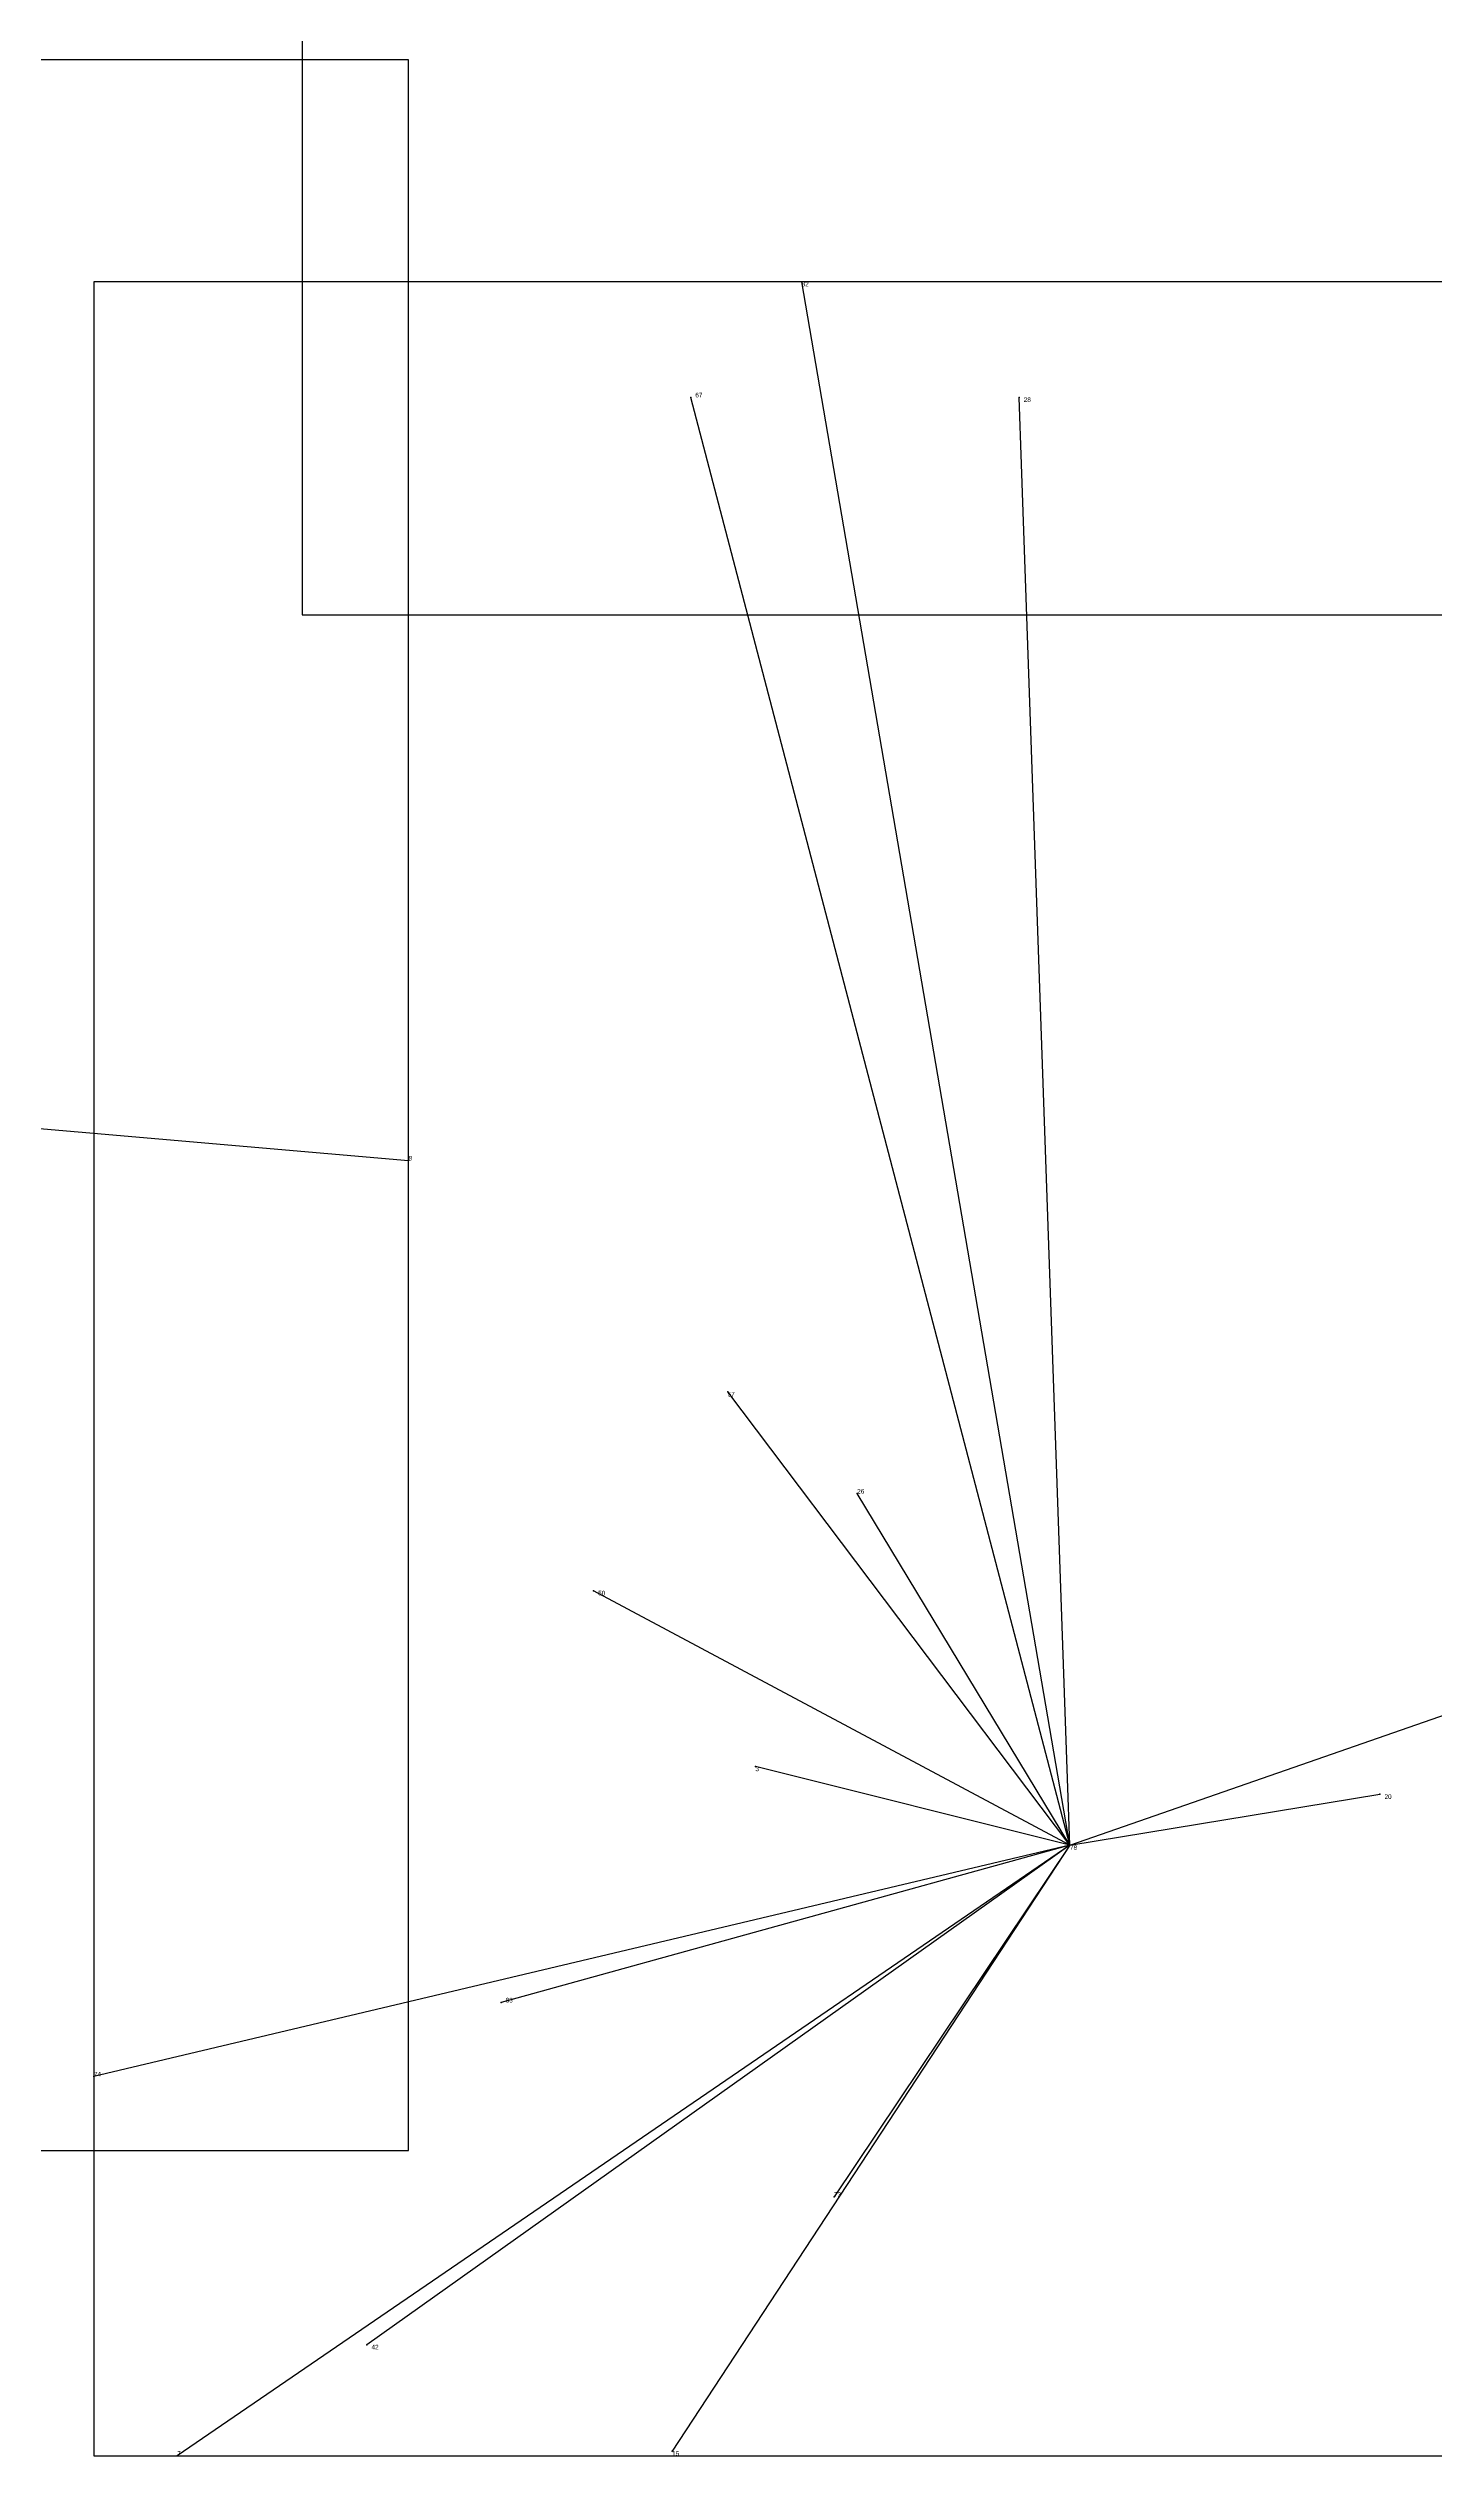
# Model space of a CAD drawing. Extents: x 0.01 to 1.001, y 0.007 to 0.988.
# Drawn here: x 0.387 to 0.687, y 0.086 to 0.606 of the extents above; entities that cross this region are included whole.
import ezdxf

# ---------------------------------------------------------------- set-up
doc = ezdxf.new("R2010")
doc.units = 0
for name, color, linetype in [('Clients', 3, 'CONTINUOUS'), ('Facilities', 3, 'CONTINUOUS'), ('Facilities_lines', 3, 'CONTINUOUS'), ('Min_max_boxes', 1, 'CONTINUOUS'), ('Normals', 1, 'CONTINUOUS'), ('Source_points', 5, 'CONTINUOUS'), ('Text', 3, 'CONTINUOUS')]:
    doc.layers.add(name, color=color, linetype=linetype)

msp = doc.modelspace()

# ---------------------------------------------------------------- linework, layer by layer
at = {"layer": 'Clients', "color": 5}
for p in [(0.55, 0.556), (0.526, 0.531), (0.597, 0.531), (0.465, 0.366), (0.534, 0.316), (0.562, 0.294), (0.505, 0.273), (0.54, 0.235), (0.675, 0.229), (0.485, 0.184), (0.397, 0.168), (0.557, 0.142), (0.456, 0.11), (0.415, 0.086), (0.522, 0.087)]:
    msp.add_point(p, dxfattribs=at)
at = {"layer": 'Facilities', "color": 3}
msp.add_point((0.608, 0.218), dxfattribs=at)
at = {"layer": 'Facilities_lines', "color": 3}
for p, q in [((0.608, 0.218), (0.55, 0.556)), ((0.608, 0.218), (0.526, 0.531)), ((0.608, 0.218), (0.597, 0.531)), ((0.11, 0.397), (0.465, 0.366)), ((0.608, 0.218), (0.534, 0.316)), ((0.608, 0.218), (0.562, 0.294)), ((0.608, 0.218), (0.505, 0.273)), ((0.608, 0.218), (0.723, 0.258)), ((0.608, 0.218), (0.54, 0.235)), ((0.608, 0.218), (0.675, 0.229)), ((0.608, 0.218), (0.397, 0.168)), ((0.608, 0.218), (0.415, 0.086)), ((0.608, 0.218), (0.456, 0.11)), ((0.608, 0.218), (0.485, 0.184)), ((0.608, 0.218), (0.522, 0.087)), ((0.608, 0.218), (0.557, 0.142))]:
    msp.add_line(p, q, dxfattribs=at)
at = {"layer": 'Min_max_boxes', "color": 1}
for p, q in [((0.442, 0.988), (0.442, 0.484)), ((0.442, 0.988), (0.442, 0.484)), ((0.465, 0.604), (0.013, 0.604)), ((0.465, 0.604), (0.013, 0.604)), ((0.465, 0.152), (0.465, 0.604)), ((0.465, 0.152), (0.465, 0.604)), ((0.465, 0.604), (0.465, 0.604)), ((0.723, 0.556), (0.397, 0.556)), ((0.397, 0.556), (0.397, 0.086)), ((0.723, 0.556), (0.397, 0.556)), ((0.397, 0.556), (0.397, 0.086)), ((0.397, 0.556), (0.397, 0.556)), ((0.442, 0.484), (0.999, 0.484)), ((0.442, 0.484), (0.999, 0.484)), ((0.442, 0.484), (0.442, 0.484)), ((0.013, 0.152), (0.465, 0.152)), ((0.013, 0.152), (0.465, 0.152)), ((0.465, 0.152), (0.465, 0.152)), ((0.397, 0.086), (0.723, 0.086)), ((0.397, 0.086), (0.723, 0.086)), ((0.397, 0.086), (0.397, 0.086))]:
    msp.add_line(p, q, dxfattribs=at)
at = {"layer": 'Normals', "color": 1}
for p, q in [((0.55, 0.556), (0.55, 0.556, 0.1)), ((0.526, 0.531), (0.526, 0.531, 0.1)), ((0.597, 0.531), (0.597, 0.531, 0.1)), ((0.465, 0.366), (0.465, 0.366, 0.1)), ((0.534, 0.316), (0.534, 0.316, 0.1)), ((0.562, 0.294), (0.562, 0.294, 0.1)), ((0.505, 0.273), (0.505, 0.273, 0.1)), ((0.54, 0.235), (0.54, 0.235, 0.1)), ((0.675, 0.229), (0.675, 0.229, 0.1)), ((0.608, 0.218), (0.608, 0.218, 0.1)), ((0.485, 0.184), (0.485, 0.184, 0.1)), ((0.397, 0.168), (0.397, 0.168, 0.1)), ((0.557, 0.142), (0.557, 0.142, 0.1)), ((0.456, 0.11), (0.456, 0.11, 0.1)), ((0.415, 0.086), (0.415, 0.086, 0.1)), ((0.522, 0.087), (0.522, 0.087, 0.1))]:
    msp.add_line(p, q, dxfattribs=at)
at = {"layer": 'Source_points', "color": 5}
for p in [(0.55, 0.556), (0.526, 0.531), (0.597, 0.531), (0.465, 0.366), (0.534, 0.316), (0.562, 0.294), (0.505, 0.273), (0.54, 0.235), (0.675, 0.229), (0.608, 0.218), (0.485, 0.184), (0.397, 0.168), (0.557, 0.142), (0.456, 0.11), (0.415, 0.086), (0.522, 0.087)]:
    msp.add_point(p, dxfattribs=at)

# ---------------------------------------------------------------- texts
at = {"layer": 'Text', "color": 3}
for s, p in [('82', (0.55, 0.555)), ('67', (0.527, 0.531)), ('28', (0.598, 0.53)), ('8', (0.465, 0.366)), ('57', (0.534, 0.315)), ('26', (0.562, 0.294)), ('50', (0.506, 0.272)), ('3', (0.54, 0.234)), ('20', (0.676, 0.228)), ('78', (0.608, 0.217)), ('83', (0.486, 0.184)), ('74', (0.397, 0.168)), ('73', (0.557, 0.142)), ('42', (0.457, 0.109)), ('7', (0.415, 0.086)), ('15', (0.522, 0.086))]:
    msp.add_text(s, height=0.001, dxfattribs=at).set_placement(p)

doc.saveas('drawing.dxf')
